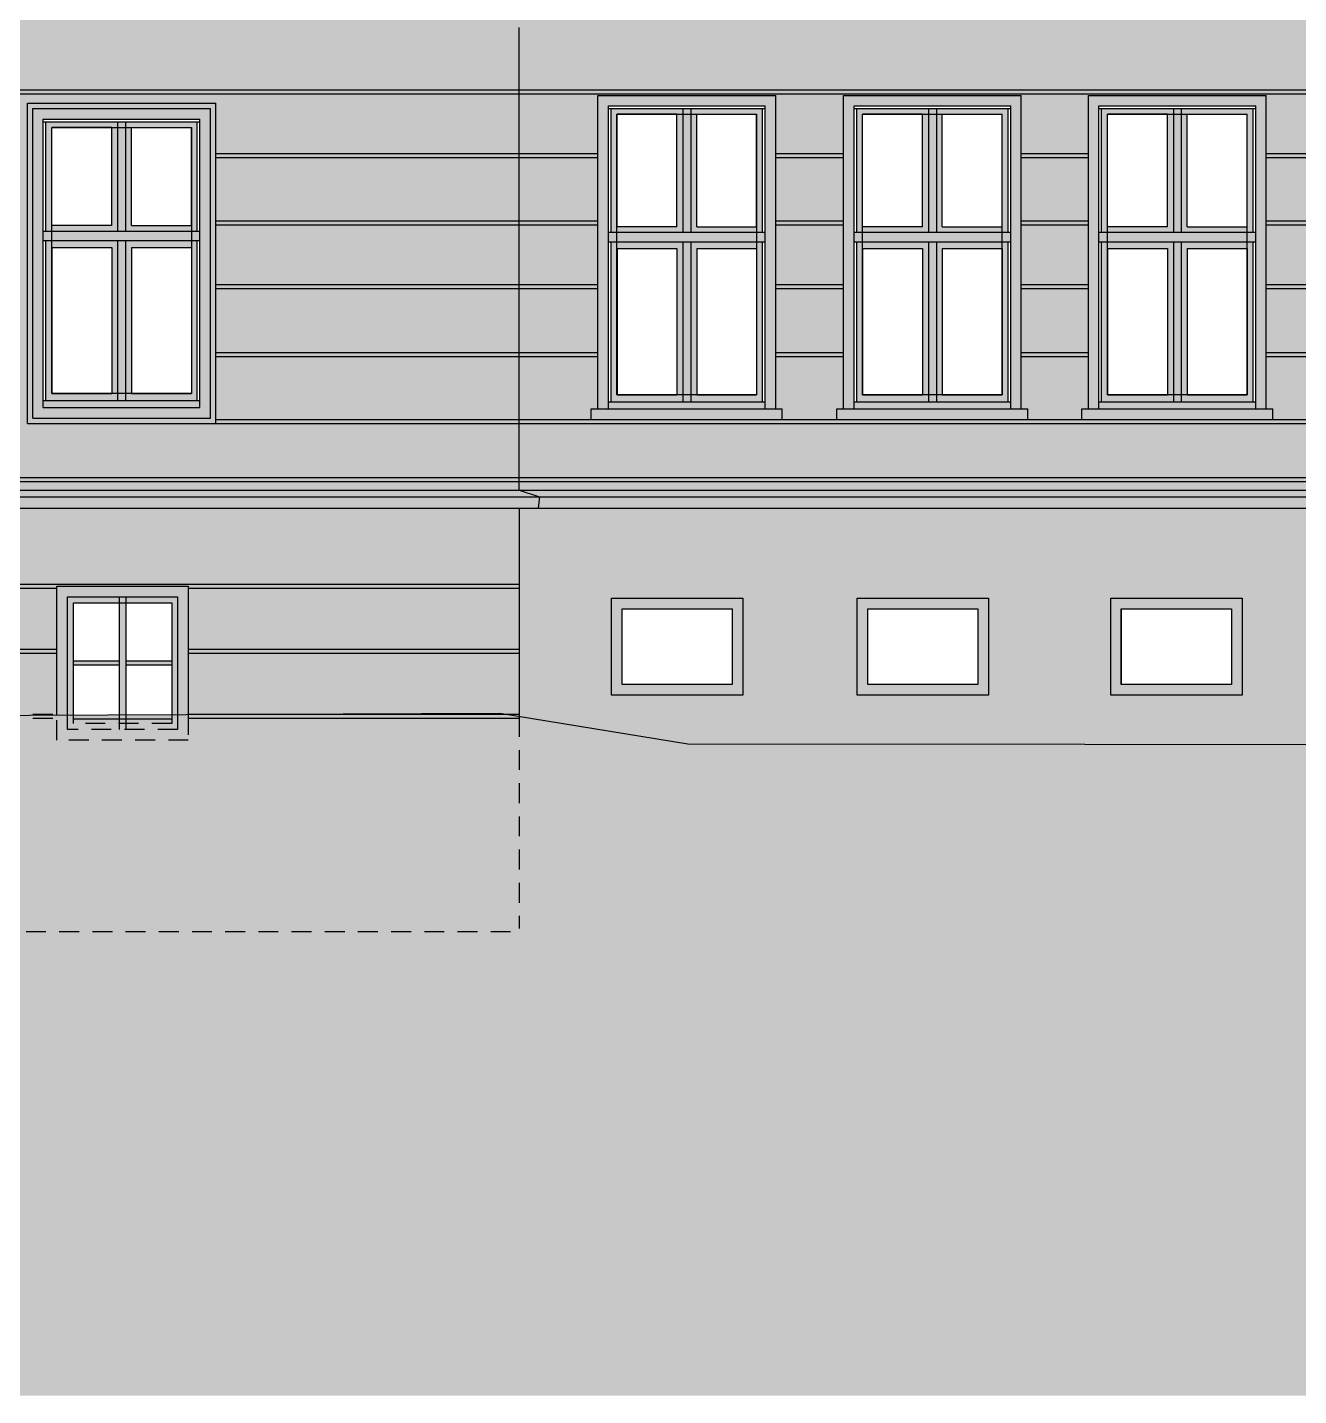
# Model space of a CAD drawing. Header units: metres. Extents: x -6 to 116, y 234 to 267.
# Drawn here: x 15.09 to 24.67, y 233.64 to 243.94 of the extents above; entities that cross this region are included whole.
import ezdxf

# ---------------------------------------------------------------- set-up
doc = ezdxf.new("R2010")
doc.units = ezdxf.units.M
doc.header["$LTSCALE"] = 0.01
doc.header["$XCLIPFRAME"] = 2
doc.linetypes.add('AUSGEZOGEN', pattern=[0])
doc.linetypes.add('GESTRICHELT', pattern=[9, 6, -3])
for name, color, linetype in [('A_ANSICHT', 1, 'Continuous'), ('A_Fensterrahmen', 1, 'Continuous'), ('A_Glasbild', 7, 'Continuous'), ('A_Schraff_Fensterrahmen', 255, 'Continuous'), ('A_Schraff_gelände', 251, 'Continuous'), ('A_Schraff_Gewaende', 23, 'Continuous'), ('A_Schraff_Paneel', 14, 'Continuous'), ('A_Schraff_Sims', 17, 'Continuous'), ('FASSADE', 7, 'AUSGEZOGEN'), ('FASSADE_STRUKTUR', 2, 'AUSGEZOGEN'), ('Gel_lageplan', 4, 'Continuous')]:
    doc.layers.add(name, color=color, linetype=linetype)
picture_1 = doc.add_image_def('image1.jpg', size_in_pixel=(60, 84))

msp = doc.modelspace()

# ---------------------------------------------------------------- hatches: boundary and pattern name
at = {"layer": 'A_Schraff_Fensterrahmen'}
h = msp.add_hatch(color=256, dxfattribs=at)
h.paths.add_polyline_path([(20.027, 243.332), (19.487, 243.332), (19.487, 242.401), (20.027, 242.401)])
h.paths.add_polyline_path([(19.982, 243.291), (19.982, 242.441), (19.532, 242.441), (19.532, 243.291)], flags=16)
h.paths.add_polyline_path([(20.627, 243.332), (20.087, 243.332), (20.087, 242.401), (20.627, 242.401)])
h.paths.add_polyline_path([(20.132, 243.291), (20.582, 243.291), (20.582, 242.441), (20.132, 242.441)], flags=16)
h.paths.add_polyline_path([(20.027, 242.33), (19.487, 242.33), (19.487, 241.125), (20.027, 241.125)])
h.paths.add_polyline_path([(19.982, 242.278), (19.982, 241.178), (19.532, 241.178), (19.532, 242.278)], flags=16)
h.paths.add_polyline_path([(20.627, 242.33), (20.087, 242.33), (20.087, 241.125), (20.627, 241.125)])
h.paths.add_polyline_path([(20.132, 242.278), (20.582, 242.278), (20.582, 241.178), (20.132, 241.178)], flags=16)
h = msp.add_hatch(color=256, dxfattribs=at)
h.paths.add_polyline_path([(20.087, 243.332), (20.027, 243.332), (20.027, 242.401), (20.087, 242.401)])
h.paths.add_polyline_path([(20.087, 242.33), (20.027, 242.33), (20.027, 241.125), (20.087, 241.125)])
h = msp.add_hatch(color=256, dxfattribs=at)
h.paths.add_polyline_path([(21.877, 243.332), (21.337, 243.332), (21.337, 242.401), (21.877, 242.401)])
h.paths.add_polyline_path([(21.832, 243.291), (21.832, 242.441), (21.382, 242.441), (21.382, 243.291)], flags=16)
h.paths.add_polyline_path([(22.477, 243.332), (21.937, 243.332), (21.937, 242.401), (22.477, 242.401)])
h.paths.add_polyline_path([(21.982, 243.291), (22.432, 243.291), (22.432, 242.441), (21.982, 242.441)], flags=16)
h.paths.add_polyline_path([(21.877, 242.33), (21.337, 242.33), (21.337, 241.125), (21.877, 241.125)])
h.paths.add_polyline_path([(21.832, 242.278), (21.832, 241.178), (21.382, 241.178), (21.382, 242.278)], flags=16)
h.paths.add_polyline_path([(22.477, 242.33), (21.937, 242.33), (21.937, 241.125), (22.477, 241.125)])
h.paths.add_polyline_path([(21.982, 242.278), (22.432, 242.278), (22.432, 241.178), (21.982, 241.178)], flags=16)
h = msp.add_hatch(color=256, dxfattribs=at)
h.paths.add_polyline_path([(21.937, 243.332), (21.877, 243.332), (21.877, 242.401), (21.937, 242.401)])
h.paths.add_polyline_path([(21.937, 242.33), (21.877, 242.33), (21.877, 241.125), (21.937, 241.125)])
h = msp.add_hatch(color=256, dxfattribs=at)
h.paths.add_polyline_path([(23.722, 243.332), (23.182, 243.332), (23.182, 242.401), (23.722, 242.401)])
h.paths.add_polyline_path([(23.677, 243.291), (23.677, 242.441), (23.227, 242.441), (23.227, 243.291)], flags=16)
h.paths.add_polyline_path([(24.322, 243.332), (23.782, 243.332), (23.782, 242.401), (24.322, 242.401)])
h.paths.add_polyline_path([(23.827, 243.291), (24.277, 243.291), (24.277, 242.441), (23.827, 242.441)], flags=16)
h.paths.add_polyline_path([(23.722, 242.33), (23.182, 242.33), (23.182, 241.125), (23.722, 241.125)])
h.paths.add_polyline_path([(23.677, 242.278), (23.677, 241.178), (23.227, 241.178), (23.227, 242.278)], flags=16)
h.paths.add_polyline_path([(24.322, 242.33), (23.782, 242.33), (23.782, 241.125), (24.322, 241.125)])
h.paths.add_polyline_path([(23.827, 242.278), (24.277, 242.278), (24.277, 241.178), (23.827, 241.178)], flags=16)
h = msp.add_hatch(color=256, dxfattribs=at)
h.paths.add_polyline_path([(23.782, 243.332), (23.722, 243.332), (23.722, 242.401), (23.782, 242.401)])
h.paths.add_polyline_path([(23.782, 242.33), (23.722, 242.33), (23.722, 241.125), (23.782, 241.125)])
h = msp.add_hatch(color=256, dxfattribs=at)
h.paths.add_polyline_path([(15.771, 243.232), (15.231, 243.232), (15.231, 242.41), (15.771, 242.41)])
h.paths.add_polyline_path([(15.726, 243.191), (15.726, 242.451), (15.276, 242.451), (15.276, 243.191)], flags=16)
h.paths.add_polyline_path([(16.371, 243.232), (15.831, 243.232), (15.831, 242.41), (16.371, 242.41)])
h.paths.add_polyline_path([(15.876, 243.191), (16.326, 243.191), (16.326, 242.451), (15.876, 242.451)], flags=16)
h.paths.add_polyline_path([(15.771, 242.34), (15.231, 242.34), (15.231, 241.135), (15.771, 241.135)])
h.paths.add_polyline_path([(15.726, 242.287), (15.726, 241.187), (15.276, 241.187), (15.276, 242.287)], flags=16)
h.paths.add_polyline_path([(16.371, 242.34), (15.831, 242.34), (15.831, 241.135), (16.371, 241.135)])
h.paths.add_polyline_path([(15.876, 242.287), (16.326, 242.287), (16.326, 241.187), (15.876, 241.187)], flags=16)
h = msp.add_hatch(color=256, dxfattribs=at)
h.paths.add_polyline_path([(15.831, 243.232), (15.771, 243.232), (15.771, 242.41), (15.831, 242.41)])
h.paths.add_polyline_path([(15.831, 242.34), (15.771, 242.34), (15.771, 241.135), (15.831, 241.135)])
h = msp.add_hatch(color=256, dxfattribs=at)
h.paths.add_polyline_path([(16.391, 241.135), (15.211, 241.135), (15.211, 241.082), (16.391, 241.082)])
h.paths.add_polyline_path([(16.391, 242.41), (15.211, 242.41), (15.211, 242.34), (16.391, 242.34)])
h = msp.add_hatch(color=256, dxfattribs=at)
h.paths.add_polyline_path([(20.647, 242.401), (19.467, 242.401), (19.467, 242.33), (20.647, 242.33)])
h.paths.add_polyline_path([(20.647, 241.125), (19.467, 241.125), (19.467, 241.072), (20.647, 241.072)])
h = msp.add_hatch(color=256, dxfattribs=at)
h.paths.add_polyline_path([(22.497, 242.401), (21.317, 242.401), (21.317, 242.33), (22.497, 242.33)])
h.paths.add_polyline_path([(22.497, 241.125), (21.317, 241.125), (21.317, 241.072), (22.497, 241.072)])
h = msp.add_hatch(color=256, dxfattribs=at)
h.paths.add_polyline_path([(24.342, 242.401), (23.162, 242.401), (23.162, 242.33), (24.342, 242.33)])
h.paths.add_polyline_path([(24.342, 241.125), (23.162, 241.125), (23.162, 241.072), (24.342, 241.072)])
h = msp.add_hatch(color=256, dxfattribs=at)
h.paths.add_polyline_path([(15.783, 239.656), (15.393, 239.656), (15.393, 238.762), (15.438, 238.763), (15.438, 239.171), (15.438, 239.611), (15.783, 239.611)])
h.paths.add_polyline_path([(16.223, 239.656), (15.833, 239.656), (15.833, 239.611), (16.178, 239.611), (16.178, 239.171), (16.178, 238.766), (16.223, 238.766), (16.223, 238.766)])
h.paths.add_polyline_path([(16.178, 239.171), (15.833, 239.171), (15.833, 239.141), (16.178, 239.141)], flags=16)
h.paths.add_polyline_path([(15.783, 239.171), (15.438, 239.171), (15.438, 239.141), (15.783, 239.141)], flags=17)
h.paths.add_polyline_path([(15.833, 239.656), (15.783, 239.656), (15.783, 239.141), (15.783, 238.764), (15.833, 238.764)])
h = msp.add_hatch(color=256, dxfattribs=at)
h.paths.add_polyline_path([(20.48, 239.646), (19.49, 239.646), (19.49, 238.916), (20.48, 238.916)])
h.paths.add_polyline_path([(20.4, 239.566), (20.4, 238.996), (19.57, 238.996), (19.57, 239.566)], flags=16)
h.paths.add_polyline_path([(22.33, 239.646), (21.341, 239.646), (21.341, 238.916), (22.33, 238.916)])
h.paths.add_polyline_path([(22.25, 239.566), (22.25, 238.996), (21.421, 238.996), (21.421, 239.566)], flags=16)
h.paths.add_polyline_path([(24.241, 239.646), (23.251, 239.646), (23.251, 238.916), (24.241, 238.916)])
h.paths.add_polyline_path([(24.161, 239.566), (24.161, 238.996), (23.331, 238.996), (23.331, 239.566)], flags=16)
at = {"layer": 'A_Schraff_gelände'}
msp.add_hatch(color=256, dxfattribs=at).paths.add_polyline_path([(115.789, 239.736), (115.79, 233.64), (-5.312, 233.64), (-5.312, 239.796), (5.581, 239.796), (5.581, 239.036), (6.839, 238.726), (10.488, 238.742), (13.883, 238.756), (18.65, 238.776), (18.796, 238.752), (20.066, 238.546), (25.866, 238.541), (55.944, 238.516), (81.114, 238.556), (82.399, 238.776), (86.105, 238.872), (86.733, 238.872), (86.733, 238.791), (92.084, 238.791), (92.085, 238.891), (92.264, 238.891), (92.264, 237.938), (92.834, 237.938), (95.198, 237.938), (95.768, 237.938), (99.918, 237.938), (100.368, 237.938), (100.368, 238.816), (101.618, 238.816), (101.618, 240.076), (103.344, 240.076), (103.348, 239.906), (103.618, 239.906), (103.618, 239.736), (103.918, 239.736)])
at = {"layer": 'A_Schraff_Gewaende'}
h = msp.add_hatch(color=256, dxfattribs=at)
h.dxf.hatch_style = 1
h.paths.add_polyline_path([(20.727, 243.432), (19.387, 243.432), (19.387, 241.072), (19.467, 241.072), (19.467, 243.352), (20.647, 243.352), (20.647, 241.072), (20.727, 241.072)])
h = msp.add_hatch(color=256, dxfattribs=at)
h.dxf.hatch_style = 1
h.paths.add_polyline_path([(22.577, 243.432), (21.237, 243.432), (21.237, 241.072), (21.317, 241.072), (21.317, 243.352), (22.497, 243.352), (22.497, 241.072), (22.577, 241.072)])
h = msp.add_hatch(color=256, dxfattribs=at)
h.dxf.hatch_style = 1
h.paths.add_polyline_path([(24.422, 243.432), (23.082, 243.432), (23.082, 241.072), (23.162, 241.072), (23.162, 243.352), (24.342, 243.352), (24.342, 241.072), (24.422, 241.072)])
h = msp.add_hatch(color=256, dxfattribs=at)
h.dxf.hatch_style = 1
h.paths.add_polyline_path([(16.511, 243.372), (15.091, 243.372), (15.091, 240.962), (16.511, 240.962)])
h.paths.add_polyline_path([(16.471, 243.332), (16.471, 241.002), (15.131, 241.002), (15.131, 243.332)], flags=0)
h.paths.add_polyline_path([(16.391, 243.252), (16.391, 241.082), (15.211, 241.082), (15.211, 243.252)], flags=0)
h.paths.add_polyline_path([(16.371, 243.232), (16.371, 242.41), (16.326, 242.41), (16.326, 242.34), (16.371, 242.34), (16.371, 241.135), (15.231, 241.135), (15.231, 242.34), (15.276, 242.34), (15.276, 242.41), (15.231, 242.41), (15.231, 243.232)], flags=0)
h.paths.add_polyline_path([(16.326, 243.191), (16.326, 242.451), (15.876, 242.451), (15.876, 243.191), (15.726, 243.191), (15.726, 242.451), (15.276, 242.451), (15.276, 243.191)], flags=0)
h.paths.add_polyline_path([(15.876, 241.187), (15.876, 242.287), (16.326, 242.287), (16.326, 241.187), (15.276, 241.187), (15.276, 242.287), (15.726, 242.287), (15.726, 241.187)], flags=0)
h.paths.add_polyline_path([(16.471, 243.332), (15.131, 243.332), (15.131, 241.002), (16.471, 241.002)], flags=16)
h = msp.add_hatch(color=256, dxfattribs=at)
h.dxf.hatch_style = 1
h.paths.add_polyline_path([(16.471, 243.332), (15.131, 243.332), (15.131, 241.002), (16.471, 241.002)])
h.paths.add_polyline_path([(16.391, 243.252), (16.391, 241.082), (15.211, 241.082), (15.211, 243.252)], flags=16)
h.paths.add_polyline_path([(16.371, 243.232), (16.371, 242.41), (16.326, 242.41), (16.326, 242.34), (16.371, 242.34), (16.371, 241.135), (15.231, 241.135), (15.231, 242.34), (15.276, 242.34), (15.276, 242.41), (15.231, 242.41), (15.231, 243.232)], flags=0)
h.paths.add_polyline_path([(16.326, 243.191), (16.326, 242.451), (15.876, 242.451), (15.876, 243.191), (15.726, 243.191), (15.726, 242.451), (15.276, 242.451), (15.276, 243.191)], flags=0)
h.paths.add_polyline_path([(16.326, 242.287), (16.326, 241.187), (15.276, 241.187), (15.276, 242.287), (15.726, 242.287), (15.726, 241.187), (15.876, 241.187), (15.876, 242.287)], flags=0)
h = msp.add_hatch(color=256, dxfattribs=at)
h.dxf.hatch_style = 1
h.paths.add_polyline_path([(20.777, 241.072), (19.337, 241.072), (19.337, 240.992), (20.777, 240.992)])
h = msp.add_hatch(color=256, dxfattribs=at)
h.dxf.hatch_style = 1
h.paths.add_polyline_path([(22.627, 241.072), (21.187, 241.072), (21.187, 240.992), (22.627, 240.992)])
h = msp.add_hatch(color=256, dxfattribs=at)
h.dxf.hatch_style = 1
h.paths.add_polyline_path([(24.472, 241.072), (23.032, 241.072), (23.032, 240.992), (24.472, 240.992)])
h = msp.add_hatch(color=256, dxfattribs=at)
h.dxf.hatch_style = 1
h.paths.add_polyline_path([(15.393, 239.656), (16.223, 239.656), (16.223, 238.766), (16.303, 238.766), (16.303, 239.736), (15.313, 239.736), (15.313, 238.762), (15.393, 238.762)])
at = {"layer": 'A_Schraff_Paneel'}
h = msp.add_hatch(color=256, dxfattribs=at)
h.paths.add_polyline_path([(5.561, 258.373), (5.561, 244.134), (6.811, 244.134), (6.812, 258.373)])
h.paths.add_polyline_path([(5.581, 243.944), (5.581, 240.458), (18.796, 240.458), (18.796, 243.944)])
h.paths.add_polyline_path([(7.906, 243.372), (9.326, 243.372), (9.326, 240.962), (7.906, 240.962)], flags=16)
h.paths.add_polyline_path([(10.296, 240.962), (11.716, 240.962), (11.716, 243.372), (10.296, 243.372)], flags=16)
h.paths.add_polyline_path([(12.686, 243.372), (14.106, 243.372), (14.106, 240.962), (12.686, 240.962)], flags=16)
h.paths.add_polyline_path([(15.091, 240.962), (15.091, 243.372), (16.511, 243.372), (16.511, 240.962)], flags=16)
h = msp.add_hatch(color=256, dxfattribs=at)
h.paths.add_polyline_path([(18.796, 243.944), (18.796, 240.458), (25.866, 240.458), (25.866, 243.944)])
h.paths.add_polyline_path([(19.387, 243.432), (19.387, 241.072), (19.337, 241.072), (19.337, 240.992), (20.777, 240.992), (20.777, 241.072), (20.727, 241.072), (20.727, 243.432)], flags=16)
h.paths.add_polyline_path([(21.237, 243.432), (21.237, 241.072), (21.187, 241.072), (21.187, 240.992), (22.627, 240.992), (22.627, 241.072), (22.577, 241.072), (22.577, 243.432)], flags=16)
h.paths.add_polyline_path([(23.082, 243.432), (23.082, 241.072), (23.032, 241.072), (23.032, 240.992), (24.472, 240.992), (24.472, 241.072), (24.422, 241.072), (24.422, 243.432)], flags=16)
msp.add_hatch(color=256, dxfattribs=at).paths.add_polyline_path([(5.581, 240.324), (5.581, 239.036), (6.839, 238.726), (7.988, 238.731), (7.988, 239.736), (8.978, 239.736), (8.983, 238.735), (10.488, 238.742), (10.488, 239.736), (11.478, 239.736), (11.478, 238.746), (12.893, 238.752), (12.893, 239.736), (13.883, 239.736), (13.883, 238.756), (15.313, 238.762), (15.313, 239.736), (16.303, 239.736), (16.303, 238.766), (18.65, 238.776), (18.796, 238.752), (18.796, 240.324)])
h = msp.add_hatch(color=256, dxfattribs=at)
h.paths.add_polyline_path([(18.796, 240.324), (18.796, 238.752), (20.066, 238.546), (25.866, 238.541), (25.866, 240.324)])
h.paths.add_polyline_path([(19.49, 239.646), (20.48, 239.646), (20.48, 238.916), (19.49, 238.916)], flags=16)
h.paths.add_polyline_path([(21.341, 239.646), (22.33, 239.646), (22.33, 238.916), (21.341, 238.916)], flags=16)
h.paths.add_polyline_path([(23.251, 239.646), (24.241, 239.646), (24.241, 238.916), (23.251, 238.916)], flags=16)
at = {"layer": 'A_Schraff_Sims'}
h = msp.add_hatch(color=256, dxfattribs=at)
h.paths.add_polyline_path([(18.99, 244.032), (5.347, 244.032), (5.368, 243.944), (18.971, 243.944)])
h.paths.add_polyline_path([(5.347, 244.032), (4.344, 244.032), (4.344, 243.944), (5.368, 243.944)])
h.paths.add_polyline_path([(5.581, 243.944), (4.344, 243.944), (4.472, 243.893), (5.581, 243.893)])
h.paths.add_polyline_path([(5.581, 243.893), (4.472, 243.893), (4.472, 243.871), (5.581, 243.871)])
h.paths.add_polyline_path([(5.561, 244.896), (4.585, 244.896), (4.585, 244.747), (5.561, 244.747)])
h = msp.add_hatch(color=256, dxfattribs=at)
h.paths.add_polyline_path([(24.847, 243.944), (24.847, 244.032), (18.99, 244.032), (18.971, 243.944)])
h.paths.add_polyline_path([(24.847, 243.944), (24.918, 243.944), (24.918, 244.032), (24.847, 244.032)])
h.paths.add_polyline_path([(25.794, 243.944), (25.794, 244.032), (24.918, 244.032), (24.918, 243.944)])
h.paths.add_polyline_path([(25.866, 244.032), (25.794, 244.032), (25.794, 243.944), (25.866, 243.944)])
h.paths.add_polyline_path([(24.811, 240.408), (24.811, 240.458), (18.796, 240.458), (18.949, 240.408)])
h.paths.add_polyline_path([(24.872, 240.324), (24.872, 240.408), (18.949, 240.408), (18.938, 240.324)])
h.paths.add_polyline_path([(24.811, 240.458), (24.811, 240.408), (24.918, 240.408), (24.918, 240.458)])
h.paths.add_polyline_path([(24.918, 240.408), (24.872, 240.408), (24.872, 240.324), (24.918, 240.324)])
h.paths.add_polyline_path([(25.759, 240.408), (25.759, 240.458), (24.918, 240.458), (24.918, 240.408)])
h.paths.add_polyline_path([(25.819, 240.324), (25.819, 240.408), (24.918, 240.408), (24.918, 240.324)])
h.paths.add_polyline_path([(25.866, 240.408), (25.866, 240.458), (25.759, 240.458), (25.759, 240.408)])
h.paths.add_polyline_path([(25.819, 240.324), (25.866, 240.324), (25.866, 240.408), (25.819, 240.408)])
h = msp.add_hatch(color=256, dxfattribs=at)
h.paths.add_polyline_path([(18.949, 240.408), (5.43, 240.408), (5.441, 240.324), (18.938, 240.324)])
h.paths.add_polyline_path([(18.796, 240.458), (5.581, 240.458), (5.43, 240.408), (18.949, 240.408)])

# ---------------------------------------------------------------- linework, layer by layer
at = {"layer": 'A_ANSICHT', "color": 2, "linetype": 'GESTRICHELT', "ltscale": 2.5}
for p, q in [((13.883, 238.771), (15.313, 238.771)), ((18.796, 238.752), (18.796, 237.158)), ((13.883, 238.741), (15.313, 238.741)), ((5.581, 237.136), (18.796, 237.136))]:
    msp.add_line(p, q, dxfattribs=at)
for points in [[(16.303, 238.766), (16.303, 238.576), (15.313, 238.576), (15.313, 238.762)], [(16.223, 238.766), (16.223, 238.656), (15.393, 238.656), (15.393, 238.762)], [(16.178, 238.735), (16.178, 238.701), (15.438, 238.701), (15.438, 238.731)]]:
    msp.add_lwpolyline(points, dxfattribs=at)
at = {"layer": 'A_Fensterrahmen'}
for p, q in [((19.467, 243.332), (20.647, 243.332)), ((19.487, 242.401), (19.487, 243.332)), ((19.532, 242.441), (19.532, 243.291)), ((19.982, 243.291), (19.532, 243.291)), ((19.982, 242.441), (19.982, 243.291)), ((20.027, 243.332), (20.027, 242.401)), ((20.087, 243.332), (20.087, 242.401)), ((20.132, 243.291), (20.582, 243.291)), ((20.132, 242.441), (20.132, 243.291)), ((20.582, 242.441), (20.582, 243.291)), ((20.627, 242.401), (20.627, 243.332)), ((21.317, 243.332), (22.497, 243.332)), ((21.337, 242.401), (21.337, 243.332)), ((21.382, 242.441), (21.382, 243.291)), ((21.832, 243.291), (21.382, 243.291)), ((21.832, 242.441), (21.832, 243.291)), ((21.877, 243.332), (21.877, 242.401)), ((21.937, 243.332), (21.937, 242.401)), ((21.982, 243.291), (22.432, 243.291)), ((21.982, 242.441), (21.982, 243.291)), ((22.432, 242.441), (22.432, 243.291)), ((22.477, 242.401), (22.477, 243.332)), ((23.162, 243.332), (24.342, 243.332)), ((23.182, 242.401), (23.182, 243.332)), ((23.227, 242.441), (23.227, 243.291)), ((23.677, 243.291), (23.227, 243.291)), ((23.677, 242.441), (23.677, 243.291)), ((23.722, 243.332), (23.722, 242.401)), ((23.782, 243.332), (23.782, 242.401)), ((23.827, 243.291), (24.277, 243.291)), ((23.827, 242.441), (23.827, 243.291)), ((24.277, 242.441), (24.277, 243.291)), ((24.322, 242.401), (24.322, 243.332)), ((15.211, 243.232), (16.391, 243.232)), ((15.231, 242.41), (15.231, 243.232)), ((15.726, 243.191), (15.276, 243.191)), ((15.276, 242.451), (15.276, 243.191)), ((15.726, 242.451), (15.726, 243.191)), ((15.771, 243.232), (15.771, 242.41)), ((15.831, 243.232), (15.831, 242.41)), ((15.876, 242.451), (15.876, 243.191)), ((15.876, 243.191), (16.326, 243.191)), ((16.326, 242.451), (16.326, 243.191)), ((16.371, 242.41), (16.371, 243.232)), ((15.211, 242.41), (16.391, 242.41)), ((15.726, 242.451), (15.276, 242.451)), ((15.876, 242.451), (16.326, 242.451)), ((19.467, 242.401), (20.647, 242.401)), ((19.982, 242.441), (19.532, 242.441)), ((20.132, 242.441), (20.582, 242.441)), ((21.317, 242.401), (22.497, 242.401)), ((21.832, 242.441), (21.382, 242.441)), ((21.982, 242.441), (22.432, 242.441)), ((23.162, 242.401), (24.342, 242.401)), ((23.677, 242.441), (23.227, 242.441)), ((23.827, 242.441), (24.277, 242.441)), ((15.211, 242.34), (16.391, 242.34)), ((15.231, 241.135), (15.231, 242.34)), ((15.276, 242.287), (15.726, 242.287)), ((15.276, 242.287), (15.276, 241.187)), ((15.726, 242.287), (15.726, 241.187)), ((15.771, 242.34), (15.771, 241.135)), ((15.831, 242.34), (15.831, 241.135)), ((15.876, 242.287), (15.876, 241.187)), ((15.876, 242.287), (16.326, 242.287)), ((16.326, 242.287), (16.326, 241.187)), ((16.371, 241.135), (16.371, 242.34)), ((19.467, 242.33), (20.647, 242.33)), ((19.487, 241.125), (19.487, 242.33)), ((19.532, 242.278), (19.982, 242.278)), ((19.532, 242.278), (19.532, 241.178)), ((19.982, 242.278), (19.982, 241.178)), ((20.027, 242.33), (20.027, 241.125)), ((20.087, 242.33), (20.087, 241.125)), ((20.132, 242.278), (20.582, 242.278)), ((20.132, 242.278), (20.132, 241.178)), ((20.582, 242.278), (20.582, 241.178)), ((20.627, 241.125), (20.627, 242.33)), ((21.317, 242.33), (22.497, 242.33)), ((21.337, 241.125), (21.337, 242.33)), ((21.382, 242.278), (21.832, 242.278)), ((21.382, 242.278), (21.382, 241.178)), ((21.832, 242.278), (21.832, 241.178)), ((21.877, 242.33), (21.877, 241.125)), ((21.937, 242.33), (21.937, 241.125)), ((21.982, 242.278), (22.432, 242.278)), ((21.982, 242.278), (21.982, 241.178)), ((22.432, 242.278), (22.432, 241.178)), ((22.477, 241.125), (22.477, 242.33)), ((23.162, 242.33), (24.342, 242.33)), ((23.182, 241.125), (23.182, 242.33)), ((23.227, 242.278), (23.677, 242.278)), ((23.227, 242.278), (23.227, 241.178)), ((23.677, 242.278), (23.677, 241.178)), ((23.722, 242.33), (23.722, 241.125)), ((23.782, 242.33), (23.782, 241.125)), ((23.827, 242.278), (24.277, 242.278)), ((23.827, 242.278), (23.827, 241.178)), ((24.277, 242.278), (24.277, 241.178)), ((24.322, 241.125), (24.322, 242.33)), ((15.211, 241.135), (16.391, 241.135)), ((15.276, 241.187), (15.726, 241.187)), ((15.876, 241.187), (16.326, 241.187)), ((19.467, 241.125), (20.647, 241.125)), ((19.532, 241.178), (19.982, 241.178)), ((20.132, 241.178), (20.582, 241.178)), ((21.317, 241.125), (22.497, 241.125)), ((21.382, 241.178), (21.832, 241.178)), ((21.982, 241.178), (22.432, 241.178)), ((23.162, 241.125), (24.342, 241.125)), ((23.227, 241.178), (23.677, 241.178)), ((23.827, 241.178), (24.277, 241.178)), ((15.783, 239.656), (15.783, 239.141)), ((15.833, 239.656), (15.833, 238.656)), ((15.783, 239.171), (15.438, 239.171)), ((16.178, 239.171), (15.833, 239.171)), ((15.783, 239.141), (15.438, 239.141)), ((15.783, 239.141), (15.783, 238.656)), ((16.178, 239.141), (15.833, 239.141))]:
    msp.add_line(p, q, dxfattribs=at)
for points in [[(15.393, 238.762), (15.393, 239.656), (16.223, 239.656), (16.223, 238.766)], [(15.438, 239.171), (15.438, 239.611), (15.783, 239.611)], [(15.833, 239.611), (16.178, 239.611), (16.178, 239.171)], [(15.438, 238.731), (15.438, 239.171)], [(16.178, 239.171), (16.178, 238.735)]]:
    msp.add_lwpolyline(points, dxfattribs=at)
for points in [[(19.57, 239.566), (20.4, 239.566), (20.4, 238.996), (19.57, 238.996)], [(21.421, 239.566), (22.25, 239.566), (22.25, 238.996), (21.421, 238.996)], [(23.331, 239.566), (24.161, 239.566), (24.161, 238.996), (23.331, 238.996)]]:
    msp.add_lwpolyline(points, close=True, dxfattribs=at)
at = {"layer": 'FASSADE'}
for p, q in [((18.796, 240.465), (18.796, 243.944)), ((18.796, 240.458), (18.796, 243.944)), ((19.387, 243.432), (20.727, 243.432)), ((19.387, 241.072), (19.387, 243.432)), ((20.727, 241.072), (20.727, 243.432)), ((21.237, 243.432), (22.577, 243.432)), ((21.237, 241.072), (21.237, 243.432)), ((22.577, 241.072), (22.577, 243.432)), ((23.082, 243.432), (24.422, 243.432)), ((23.082, 241.072), (23.082, 243.432)), ((24.422, 241.072), (24.422, 243.432)), ((15.091, 240.962), (15.091, 243.372)), ((15.091, 243.372), (16.511, 243.372)), ((15.131, 241.002), (15.131, 243.332)), ((15.131, 243.332), (16.471, 243.332)), ((16.471, 241.002), (16.471, 243.332)), ((16.511, 240.962), (16.511, 243.372)), ((19.467, 243.352), (20.647, 243.352)), ((19.467, 241.072), (19.467, 243.352)), ((20.647, 241.072), (20.647, 243.352)), ((21.317, 243.352), (22.497, 243.352)), ((21.317, 241.072), (21.317, 243.352)), ((22.497, 241.072), (22.497, 243.352)), ((23.162, 243.352), (24.342, 243.352)), ((23.162, 241.072), (23.162, 243.352)), ((24.342, 241.072), (24.342, 243.352)), ((15.211, 241.082), (15.211, 243.252)), ((15.211, 243.252), (16.391, 243.252)), ((15.211, 243.252), (16.391, 243.252)), ((16.391, 241.082), (16.391, 243.252)), ((15.211, 241.082), (16.391, 241.082)), ((19.337, 240.992), (19.337, 241.072)), ((19.337, 241.072), (20.777, 241.072)), ((20.777, 240.992), (20.777, 241.072)), ((21.187, 240.992), (21.187, 241.072)), ((21.187, 241.072), (22.627, 241.072)), ((22.627, 240.992), (22.627, 241.072)), ((23.032, 240.992), (23.032, 241.072)), ((23.032, 241.072), (24.472, 241.072)), ((24.472, 240.992), (24.472, 241.072)), ((15.091, 240.962), (16.511, 240.962)), ((15.131, 241.002), (16.471, 241.002)), ((19.337, 240.992), (20.777, 240.992)), ((21.187, 240.992), (22.627, 240.992)), ((23.032, 240.992), (24.472, 240.992)), ((5.43, 240.408), (18.949, 240.408)), ((5.581, 240.458), (18.796, 240.458)), ((15.136, 240.458), (86.735, 240.458)), ((15.136, 240.408), (86.735, 240.408)), ((18.796, 240.458), (18.949, 240.408)), ((18.949, 240.408), (18.938, 240.324)), ((5.441, 240.324), (18.938, 240.324)), ((15.136, 240.324), (86.735, 240.324)), ((18.796, 240.324), (18.796, 238.752))]:
    msp.add_line(p, q, dxfattribs=at)
for points in [[(15.313, 239.736), (16.303, 239.736), (16.303, 238.766)], [(15.313, 238.762), (15.313, 239.736)]]:
    msp.add_lwpolyline(points, dxfattribs=at)
for points in [[(19.49, 239.646), (20.48, 239.646), (20.48, 238.916), (19.49, 238.916)], [(21.341, 239.646), (22.33, 239.646), (22.33, 238.916), (21.341, 238.916)], [(23.251, 239.646), (24.241, 239.646), (24.241, 238.916), (23.251, 238.916)]]:
    msp.add_lwpolyline(points, close=True, dxfattribs=at)
at = {"layer": 'FASSADE_STRUKTUR'}
for p, q in [((5.574, 243.474), (18.796, 243.474)), ((5.574, 243.444), (18.796, 243.444)), ((18.796, 243.474), (87.99, 243.474)), ((18.796, 243.444), (87.99, 243.444)), ((16.511, 242.993), (18.796, 242.993)), ((18.796, 242.993), (19.387, 242.993)), ((20.727, 242.993), (21.237, 242.993)), ((22.577, 242.993), (23.082, 242.993)), ((24.422, 242.993), (28.408, 242.993)), ((16.511, 242.963), (18.796, 242.963)), ((18.796, 242.963), (19.387, 242.963)), ((20.727, 242.963), (21.237, 242.963)), ((22.577, 242.963), (23.082, 242.963)), ((24.422, 242.963), (28.408, 242.963)), ((16.511, 242.486), (18.796, 242.486)), ((16.511, 242.456), (18.796, 242.456)), ((18.796, 242.486), (19.387, 242.486)), ((18.796, 242.456), (19.387, 242.456)), ((20.727, 242.486), (21.237, 242.486)), ((20.727, 242.456), (21.237, 242.456)), ((22.577, 242.486), (23.082, 242.486)), ((22.577, 242.456), (23.082, 242.456)), ((24.422, 242.486), (28.408, 242.486)), ((24.422, 242.456), (28.408, 242.456)), ((16.511, 242.008), (18.796, 242.008)), ((16.511, 241.978), (18.796, 241.978)), ((18.796, 242.008), (19.387, 242.008)), ((18.796, 241.978), (19.387, 241.978)), ((20.727, 242.008), (21.237, 242.008)), ((20.727, 241.978), (21.237, 241.978)), ((22.577, 242.008), (23.082, 242.008)), ((22.577, 241.978), (23.082, 241.978)), ((24.422, 242.008), (28.408, 242.008)), ((24.422, 241.978), (28.408, 241.978)), ((16.511, 241.496), (18.796, 241.496)), ((16.511, 241.466), (18.796, 241.466)), ((18.796, 241.496), (19.387, 241.496)), ((18.796, 241.466), (19.387, 241.466)), ((20.727, 241.496), (21.237, 241.496)), ((20.727, 241.466), (21.237, 241.466)), ((22.577, 241.496), (23.082, 241.496)), ((22.577, 241.466), (23.082, 241.466)), ((24.422, 241.496), (28.408, 241.496)), ((24.422, 241.466), (28.408, 241.466)), ((16.511, 240.992), (86.735, 240.992)), ((16.511, 240.962), (86.735, 240.962)), ((16.521, 240.992), (18.796, 240.992)), ((16.521, 240.962), (18.796, 240.962)), ((5.581, 240.553), (86.735, 240.553)), ((5.581, 240.523), (86.735, 240.523)), ((5.581, 239.751), (18.796, 239.751)), ((13.883, 239.721), (15.313, 239.721)), ((16.303, 239.721), (18.796, 239.721)), ((13.883, 239.261), (15.313, 239.261)), ((13.883, 239.231), (15.313, 239.231)), ((16.303, 239.261), (18.796, 239.261)), ((16.303, 239.231), (18.796, 239.231)), ((16.303, 238.771), (18.796, 238.771)), ((16.303, 238.741), (18.796, 238.741))]:
    msp.add_line(p, q, dxfattribs=at)
at = {"layer": 'Gel_lageplan'}
for points in [[(86.105, 238.872), (82.399, 238.776), (81.114, 238.556), (55.944, 238.516), (20.066, 238.546), (18.65, 238.776)], [(18.65, 238.776), (6.839, 238.726)]]:
    msp.add_lwpolyline(points, dxfattribs=at)

# ---------------------------------------------------------------- pictures from other files: only their frames are drawn
at = {"layer": 'A_Glasbild'}
image = msp.add_image(picture_1, insert=(21.062, 243.291), size_in_units=(1.531, 2.143), rotation=180, dxfattribs=at)
image.set_boundary_path([(18.34, 0.64), (59.5, 83.5)])
image = msp.add_image(picture_1, insert=(22.912, 243.291), size_in_units=(1.531, 2.143), rotation=180, dxfattribs=at)
image.set_boundary_path([(18.34, 0.64), (59.5, 83.5)])
image = msp.add_image(picture_1, insert=(24.757, 243.291), size_in_units=(1.531, 2.143), rotation=180, dxfattribs=at)
image.set_boundary_path([(18.34, 0.64), (59.5, 83.5)])
image = msp.add_image(picture_1, insert=(16.807, 243.191), size_in_units=(1.531, 2.143), rotation=180, dxfattribs=at)
image.set_boundary_path([(18.34, 4.95), (59.5, 83.5)])
image = msp.add_image(picture_1, insert=(16.969, 239.611), size_in_units=(1.531, 2.143), rotation=180, dxfattribs=at)
image.set_boundary_path([(30.49, 49.16), (59.5, 83.5)])
image = msp.add_image(picture_1, insert=(21.101, 239.566), size_in_units=(1.531, 2.143), rotation=180, dxfattribs=at)
image.set_boundary_path([(26.964, 61.155), (59.5, 83.5)])
image = msp.add_image(picture_1, insert=(22.951, 239.566), size_in_units=(1.531, 2.143), rotation=180, dxfattribs=at)
image.set_boundary_path([(26.964, 61.155), (59.5, 83.5)])
image = msp.add_image(picture_1, insert=(24.861, 239.566), size_in_units=(1.531, 2.143), rotation=180, dxfattribs=at)
image.set_boundary_path([(26.964, 61.155), (59.5, 83.5)])

doc.saveas('drawing.dxf')
